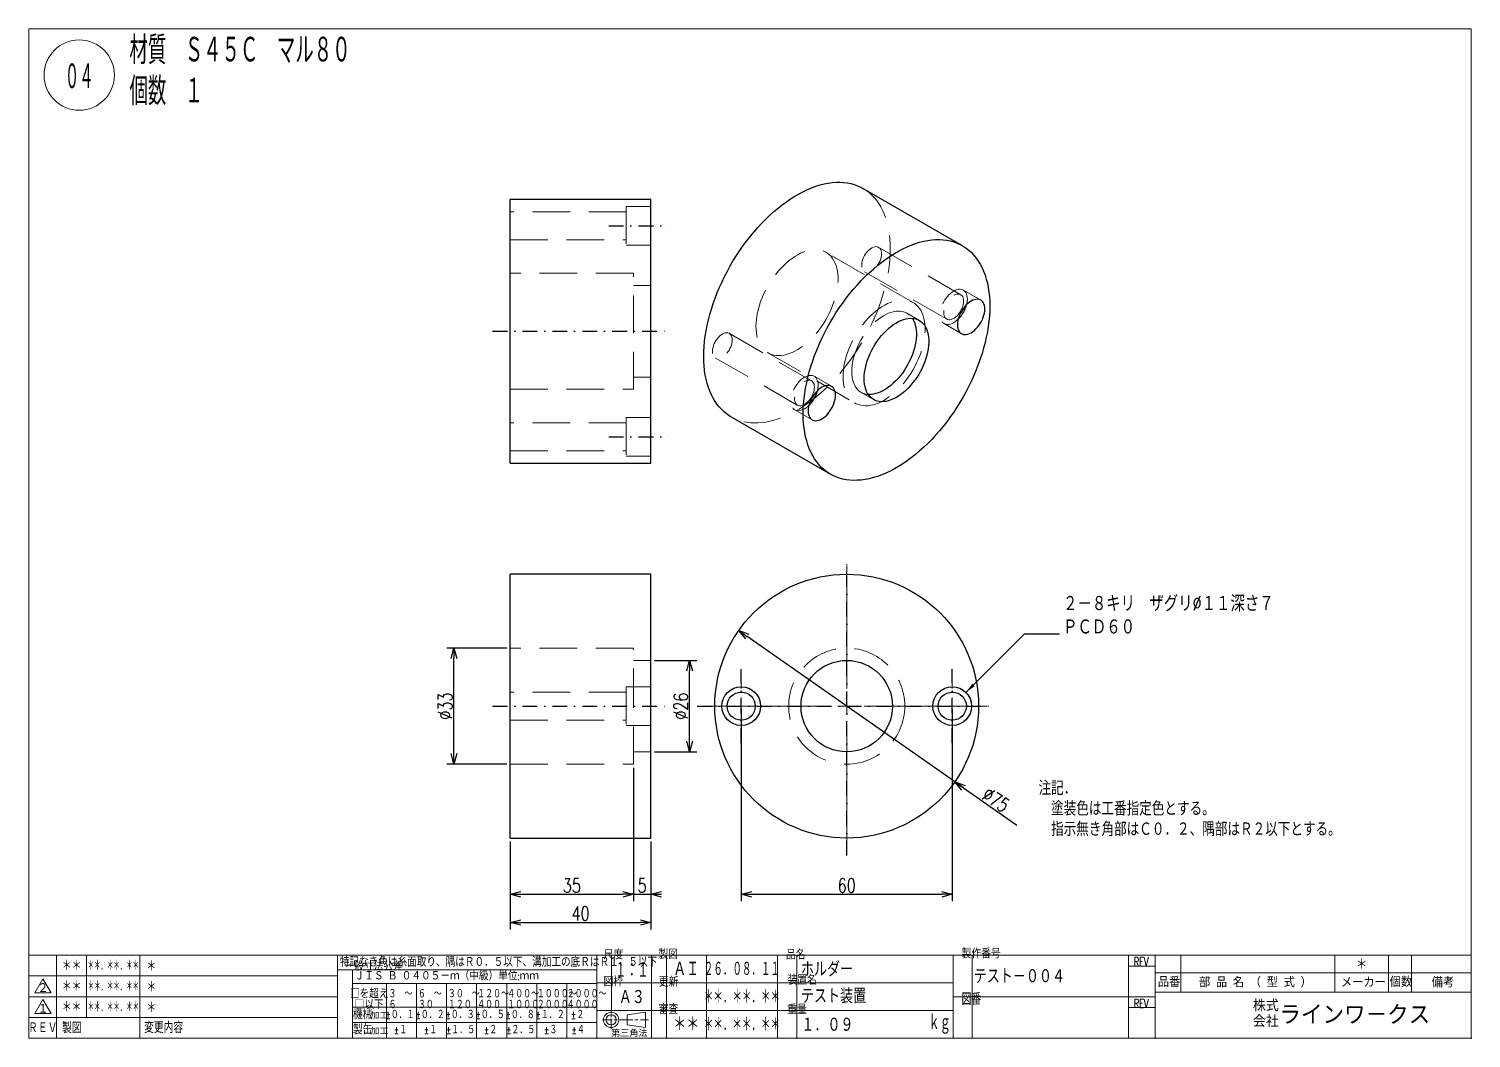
# Model space of a CAD drawing. Header units: millimetres. Extents: x 5 to 415, y 5 to 292.
import ezdxf

# ---------------------------------------------------------------- set-up
doc = ezdxf.new("R2010")
doc.units = ezdxf.units.MM
doc.header["$LTSCALE"] = 8.4
doc.linetypes.add('DASHDOT', pattern=[1, 0.5, -0.25, 0, -0.25])
doc.linetypes.add('HIDDEN', pattern=[1.905, 1.27, -0.635])
for name, color, linetype in [('1', 7, 'CONTINUOUS'), ('2', 7, 'CONTINUOUS'), ('254', 7, 'CONTINUOUS')]:
    doc.layers.add(name, color=color, linetype=linetype)
doc.styles.add('GMM001', font='txt.shx', dxfattribs={"bigfont": 'bigfont.shx'})
doc.styles.add('GMM003', font='txt.shx', dxfattribs={"width": 0.91125, "bigfont": 'bigfont.shx'})
doc.styles.add('GMM004', font='txt.shx', dxfattribs={"width": 0.666667, "bigfont": 'bigfont.shx'})
doc.styles.add('GMM007', font='txt.shx', dxfattribs={"width": 0.625, "bigfont": 'bigfont.shx'})
doc.styles.add('GMM008', font='txt.shx', dxfattribs={"width": 0.8, "bigfont": 'bigfont.shx'})
doc.styles.add('GMM009', font='txt.shx', dxfattribs={"width": 0.493827, "bigfont": 'bigfont.shx'})
doc.styles.add('GMM010', font='txt.shx', dxfattribs={"width": 0.7, "bigfont": 'bigfont.shx'})
doc.styles.add('GMM011', font='txt.shx', dxfattribs={"width": 0.95, "bigfont": 'bigfont.shx'})
doc.styles.add('GMM012', font='txt.shx', dxfattribs={"width": 1.066667, "bigfont": 'bigfont.shx'})
doc.styles.add('GMM014', font='txt.shx', dxfattribs={"width": 0.827273, "bigfont": 'bigfont.shx'})
doc.styles.add('GMM015', font='txt.shx', dxfattribs={"width": 0.411523, "bigfont": 'bigfont.shx'})
doc.styles.add('STANDARD1', font='TXT', dxfattribs={"bigfont": 'BIGFONT'})
doc.styles.add('VF001', font='txt.shx', dxfattribs={"width": 0.548697})
doc.styles.add('VF002', font='txt.shx', dxfattribs={"width": 0.428571})
doc.styles.add('VF003', font='txt.shx', dxfattribs={"width": 0.75})
doc.dimstyles.new('GEN001', dxfattribs={"dimtxt": 4, "dimasz": 3, "dimexe": 2, "dimexo": 1, "dimgap": 0.5, "dimtad": 3, "dimdsep": 46, "dimtxsty": 'VF003', "dimblk1": 'OPEN30', "dimblk2": 'OPEN30', "dimsah": 1, "dimcen": 1, "dimclrd": 3, "dimclre": 3, "dimclrt": 7, "dimazin": 3, "dimtfac": 1, "dimtmove": 0, "dimatfit": 3})
doc.dimstyles.new('GEN002', dxfattribs={"dimtxt": 4, "dimasz": 3, "dimexe": 2, "dimexo": 1, "dimgap": 0.5, "dimtad": 3, "dimdsep": 46, "dimtxsty": 'VF003', "dimblk1": 'OPEN30', "dimblk2": 'OPEN30', "dimsah": 1, "dimcen": 1, "dimclrd": 3, "dimclre": 3, "dimclrt": 7, "dimazin": 3, "dimtfac": 1, "dimtmove": 0, "dimatfit": 3})
doc.dimstyles.new('GEN003', dxfattribs={"dimtxt": 4, "dimasz": 3, "dimexe": 2, "dimexo": 1, "dimgap": 0.5, "dimtad": 3, "dimdsep": 46, "dimtxsty": 'VF003', "dimblk1": 'OPEN30', "dimblk2": 'OPEN30', "dimsah": 1, "dimcen": 1, "dimclrd": 3, "dimclre": 3, "dimclrt": 7, "dimazin": 3, "dimtfac": 1, "dimtmove": 0, "dimatfit": 3})
doc.dimstyles.new('GEN004', dxfattribs={"dimtxt": 4, "dimasz": 3, "dimexe": 2, "dimexo": 1, "dimgap": 0.5, "dimtad": 3, "dimdsep": 46, "dimtxsty": 'VF003', "dimblk1": 'OPEN30', "dimblk2": 'OPEN30', "dimsah": 1, "dimcen": 1, "dimclrd": 3, "dimclre": 3, "dimclrt": 7, "dimazin": 3, "dimtfac": 1, "dimtmove": 0, "dimatfit": 3})
doc.dimstyles.new('GEN005', dxfattribs={"dimtxt": 4, "dimasz": 3, "dimexe": 2, "dimexo": 1, "dimgap": 0.5, "dimtad": 3, "dimdsep": 46, "dimtxsty": 'VF003', "dimblk1": 'OPEN30', "dimblk2": 'OPEN30', "dimsah": 1, "dimcen": 1, "dimclrd": 3, "dimclre": 3, "dimclrt": 7, "dimazin": 3, "dimtfac": 1, "dimtmove": 0, "dimatfit": 3})
doc.dimstyles.new('GEN006', dxfattribs={"dimtxt": 4, "dimasz": 3, "dimexe": 2, "dimexo": 1, "dimgap": 0.5, "dimtad": 3, "dimdsep": 46, "dimtxsty": 'VF003', "dimblk1": 'OPEN30', "dimblk2": 'OPEN30', "dimsah": 1, "dimcen": 1, "dimclrd": 3, "dimclre": 3, "dimclrt": 7, "dimazin": 3, "dimtfac": 1, "dimtmove": 0, "dimatfit": 3})
doc.dimstyles.new('GEN007', dxfattribs={"dimtxt": 4, "dimasz": 3, "dimexe": 2, "dimexo": 1, "dimgap": 0.5, "dimtad": 3, "dimdsep": 46, "dimtxsty": 'VF003', "dimblk1": 'OPEN30', "dimblk2": 'OPEN30', "dimsah": 1, "dimcen": 1, "dimclrd": 3, "dimclre": 3, "dimclrt": 7, "dimazin": 3, "dimtfac": 1, "dimtmove": 0, "dimatfit": 3})
doc.dimstyles.new('GENLDR', dxfattribs={"dimtxt": 4, "dimasz": 3, "dimexe": 2, "dimexo": 1, "dimgap": 0.5, "dimtad": 3, "dimdsep": 46, "dimtxsty": 'VF003', "dimblk1": 'OPEN30', "dimblk2": 'OPEN30', "dimsah": 1, "dimcen": 1, "dimclrd": 3, "dimclre": 3, "dimclrt": 7, "dimazin": 3, "dimtfac": 1, "dimtmove": 0, "dimatfit": 3})

# ---------------------------------------------------------------- blocks, each defined once
blk = doc.blocks.new('BLOCK004')
at = {"layer": '2', "color": 7, "linetype": 'CONTINUOUS', "lineweight": 20}
for p, q in [((170.52, 12.75), (170.52, 12.12)), ((168.04, 10.2), (170.8, 10.2)), ((170.52, 11.88), (170.52, 10.97)), ((170.52, 10.45), (170.52, 7.67)), ((171.25, 10.2), (172.2, 10.2)), ((172.99, 10.2), (176.68, 10.2)), ((177.3, 10.2), (178.25, 10.2)), ((178.92, 10.2), (181.17, 10.2))]:
    blk.add_line(p, q, dxfattribs=at)
blk.add_lwpolyline([(175.06, 11.63), (180.26, 12.38), (180.26, 8.02), (175.06, 8.76)], close=True, dxfattribs=at)
for radius in [2.18, 1.44]:
    blk.add_circle((170.52, 10.2), radius, dxfattribs=at)
blk = doc.blocks.new('BLOCK005')
at = {"layer": '2', "color": 3, "linetype": 'CONTINUOUS', "lineweight": 9}
for p, q in [((92.76, 24.47), (166.44, 24.47)), ((96.97, 20.55), (166.44, 20.55)), ((106.7, 20.55), (106.7, 5)), ((115.24, 20.55), (115.24, 5)), ((123.77, 20.55), (123.77, 5)), ((132.3, 20.55), (132.3, 5)), ((140.84, 20.55), (140.84, 5)), ((149.37, 20.55), (149.37, 5)), ((157.9, 20.55), (157.9, 5)), ((96.97, 13.85), (106.7, 13.85)), ((106.7, 13.85), (115.24, 13.85)), ((115.24, 13.85), (123.77, 13.85)), ((123.77, 13.85), (132.3, 13.85)), ((132.3, 13.85), (140.84, 13.85)), ((140.84, 13.85), (149.37, 13.85)), ((149.37, 13.85), (157.9, 13.85)), ((157.9, 13.85), (166.44, 13.85)), ((96.97, 9.42), (106.7, 9.42)), ((106.7, 9.42), (115.24, 9.42)), ((115.24, 9.42), (123.77, 9.42)), ((123.77, 9.42), (132.3, 9.42)), ((132.3, 9.42), (140.84, 9.42)), ((140.84, 9.42), (149.37, 9.42)), ((149.37, 9.42), (157.9, 9.42)), ((157.9, 9.42), (166.44, 9.42))]:
    blk.add_line(p, q, dxfattribs=at)
at = {"layer": '2', "color": 1, "linetype": 'CONTINUOUS', "lineweight": 15}
blk.add_lwpolyline([(92.76, 5), (166.44, 5), (166.44, 28.59), (92.76, 28.59)], close=True, dxfattribs=at)
at = {"layer": '254', "color": 3, "linetype": 'CONTINUOUS', "lineweight": 9}
blk.add_line((96.97, 5), (96.97, 24.47), dxfattribs=at)
at = {"layer": '254', "color": 3, "lineweight": 9, "style": 'STANDARD1', "width": 1.0935}
blk.add_text('一般寸法公差', height=2.311, dxfattribs=at).set_placement((94.7, 24.26))
at = {"layer": '254', "color": 3, "lineweight": 9, "insert": (93.39, 26.56), "char_height": 2.5425, "attachment_point": 4, "line_spacing_factor": 0.8, "style": 'GMM014'}
blk.add_mtext('\\T1.000000;特記なき角は糸面取り、隅はＲ０．５以下、溝加工の底ＲはＲ１．５以下', dxfattribs=at)
at = {"layer": '254', "color": 7, "lineweight": 20, "line_spacing_factor": 0.8}
for s, insert, char_height, attachment_point, style in [('\\W0.950000;\\T1.000000;ＪＩＳ\\W0.475000;\\T1.000000; \\W0.950000;\\T1.000000;Ｂ\\W0.475000;\\T1.000000; \\W0.950000;\\T1.000000;０４０５－ｍ（中級）単位\\W0.475000;\\T1.000000;:\\W0.950000;\\T1.000000;ｍｍ', (97.62, 22.59), 2.31134, 4, 'GMM011'), ('{\\T1.000000;□を超え}\\P{\\T1.000000;□以下}', (101.75, 18.7), 2.3113, 2, 'GMM011'), ('{\\T1.000000;３\u3000～}\\P{\\T1.000000;６}', (107.24, 18.7), 2.3113, 1, 'GMM010'), ('{\\T1.000000;６\u3000～}\\P{\\T1.000000;３０}', (115.59, 18.7), 2.3113, 1, 'GMM010'), ('{\\T1.000000;３０\u3000～}\\P{\\T1.000000;１２０}', (124.12, 18.7), 2.3113, 1, 'GMM010'), ('{\\T1.000000;１２０～}\\P{\\T1.000000;４００}', (132.43, 18.7), 2.3113, 1, 'GMM010'), ('{\\T1.000000;４００～}\\P{\\T1.000000;１０００}', (140.98, 18.7), 2.3113, 1, 'GMM010'), ('{\\T1.000000;１０００～}\\P{\\T1.000000;２０００}', (149.4, 18.7), 2.3113, 1, 'GMM010'), ('{\\T1.000000;２０００～}\\P{\\T1.000000;４０００}', (157.88, 18.7), 2.3113, 1, 'GMM010'), ('\\T1.000000;機械', (99.9, 11.63), 2.5425, 5, 'GMM001'), ('\\T1.000000;加工', (104.68, 11.34), 1.7335, 5, 'GMM012'), ('%%p\\T1.000000;０．１', (110.51, 11.63), 2.3113, 5, 'GMM010'), ('%%p\\T1.000000;０．２', (119.05, 11.63), 2.3113, 5, 'GMM010'), ('%%p\\T1.000000;０．３', (127.58, 11.63), 2.3113, 5, 'GMM010'), ('%%p\\T1.000000;０．５', (136.11, 11.63), 2.3113, 5, 'GMM010'), ('%%p\\T1.000000;０．８', (144.65, 11.63), 2.3113, 5, 'GMM010'), ('%%p\\T1.000000;１．２', (153.18, 11.63), 2.3113, 5, 'GMM010'), ('%%p\\T1.000000;２', (160.98, 11.63), 2.3113, 5, 'GMM010'), ('\\T1.000000;製缶', (99.9, 7.34), 2.5425, 5, 'GMM001'), ('%%p\\T1.000000;１', (110.66, 7.34), 2.3113, 5, 'GMM010'), ('%%p\\T1.000000;１', (119.2, 7.34), 2.3113, 5, 'GMM010'), ('%%p\\T1.000000;１．５', (127.73, 7.34), 2.3113, 5, 'GMM010'), ('%%p\\T1.000000;２', (136.26, 7.34), 2.3113, 5, 'GMM010'), ('%%p\\T1.000000;２．５', (144.8, 7.34), 2.3113, 5, 'GMM010'), ('%%p\\T1.000000;３', (153.33, 7.34), 2.3113, 5, 'GMM010'), ('%%p\\T1.000000;４', (161.13, 7.34), 2.3113, 5, 'GMM010'), ('\\T1.000000;加工', (104.68, 6.91), 1.7335, 5, 'GMM012')]:
    blk.add_mtext(s, dxfattribs=dict(at, insert=insert, char_height=char_height, attachment_point=attachment_point, style=style))
blk = doc.blocks.new('BLOCK006')
at = {"layer": '254', "color": 1, "linetype": 'CONTINUOUS', "lineweight": 15}
for p, q in [((9.02, 15.97), (6.7, 12.03)), ((9.02, 15.97), (11.33, 12.03)), ((11.33, 12.03), (6.7, 12.03))]:
    blk.add_line(p, q, dxfattribs=at)
at = {"layer": '254', "color": 7, "lineweight": 20, "insert": (9.02, 13.39), "char_height": 2.8434, "attachment_point": 5, "line_spacing_factor": 0.8, "style": 'GMM001'}
blk.add_mtext('\\T1.000000;１', dxfattribs=at)
blk = doc.blocks.new('BLOCK007')
at = {"layer": '254', "color": 1, "linetype": 'CONTINUOUS', "lineweight": 15}
for p, q in [((9.02, 21.86), (6.7, 17.93)), ((9.02, 21.86), (11.33, 17.93)), ((11.33, 17.93), (6.7, 17.93))]:
    blk.add_line(p, q, dxfattribs=at)
at = {"layer": '254', "color": 7, "lineweight": 20, "insert": (9.02, 19.29), "char_height": 2.8434, "attachment_point": 5, "line_spacing_factor": 0.8, "style": 'GMM001'}
blk.add_mtext('\\T1.000000;２', dxfattribs=at)
blk = doc.blocks.new('SW_CENTERMARKSYMBOL_0')
at = {"color": 0, "linetype": 'Continuous', "lineweight": 18}
for p, q in [((0, 5), (0, 6.5)), ((-5, 0), (-6.5, 0)), ((0, 0), (-2.5, 0)), ((0, 0), (0, 2.5)), ((0, 0), (0, -2.5)), ((0, 0), (2.5, 0)), ((5, 0), (6.5, 0)), ((0, -5), (0, -6.5))]:
    blk.add_line(p, q, dxfattribs=at)
blk = doc.blocks.new('SW_CENTERMARKSYMBOL_1')
at = {"color": 0, "linetype": 'Continuous', "lineweight": 18}
for p, q in [((0, 5), (0, 6.5)), ((-5, 0), (-6.5, 0)), ((0, 0), (-2.5, 0)), ((0, 0), (0, 2.5)), ((0, 0), (0, -2.5)), ((0, 0), (2.5, 0)), ((5, 0), (6.5, 0)), ((0, -5), (0, -6.5))]:
    blk.add_line(p, q, dxfattribs=at)
blk = doc.blocks.new('SW_CENTERMARKSYMBOL_2')
at = {"color": 0, "linetype": 'Continuous', "lineweight": 18}
for p, q in [((0, 5), (0, 40)), ((-5, 0), (-40, 0)), ((0, 0), (-2.5, 0)), ((0, 0), (0, 2.5)), ((0, 0), (0, -2.5)), ((0, 0), (2.5, 0)), ((5, 0), (40, 0)), ((0, -5), (0, -40))]:
    blk.add_line(p, q, dxfattribs=at)
blk = doc.blocks.new('_OPEN30')
at = {"color": 0, "linetype": 'BYBLOCK'}
blk.add_line((0, 0), (-1, 0), dxfattribs=at)
blk.add_lwpolyline([(-1, 0.26), (0, 0), (-1, -0.26)], dxfattribs=at)
blk = doc.blocks.new('*D1')
at = {"color": 3}
for p, q in [((141.84, 60.91), (141.84, 35.91)), ((181.84, 60.91), (181.84, 35.91)), ((144.84, 37.91), (178.84, 37.91))]:
    blk.add_line(p, q, dxfattribs=at)
at = {"layer": 'Defpoints'}
for p in [(141.84, 61.91), (181.84, 61.91), (141.84, 37.91)]:
    blk.add_point(p, dxfattribs=at)
at = {"layer": '1', "color": 3, "xscale": 3, "yscale": 3, "rotation": 180}
blk.add_blockref('_OPEN30', (141.84, 37.91), dxfattribs=at)
at = {"layer": '1', "color": 3, "xscale": 3, "yscale": 3}
blk.add_blockref('_OPEN30', (181.84, 37.91), dxfattribs=at)
at = {"layer": '1', "color": 7, "insert": (161.84, 40.41), "char_height": 4, "attachment_point": 5, "style": 'VF003'}
blk.add_mtext('40', dxfattribs=at)
blk = doc.blocks.new('*D2')
at = {"color": 3}
for p, q in [((176.84, 81.91), (176.84, 43.91)), ((141.84, 60.91), (141.84, 43.91)), ((144.84, 45.91), (173.84, 45.91))]:
    blk.add_line(p, q, dxfattribs=at)
at = {"layer": 'Defpoints'}
for p in [(176.84, 82.91), (141.84, 61.91), (141.84, 45.91)]:
    blk.add_point(p, dxfattribs=at)
at = {"layer": '1', "color": 3, "xscale": 3, "yscale": 3, "rotation": 180}
blk.add_blockref('_OPEN30', (141.84, 45.91), dxfattribs=at)
at = {"layer": '1', "color": 3, "xscale": 3, "yscale": 3}
blk.add_blockref('_OPEN30', (176.84, 45.91), dxfattribs=at)
at = {"layer": '1', "color": 7, "insert": (159.34, 48.41), "char_height": 4, "attachment_point": 5, "style": 'VF003'}
blk.add_mtext('35', dxfattribs=at)
blk = doc.blocks.new('*D3')
at = {"color": 3}
for p, q in [((176.84, 81.91), (176.84, 43.91)), ((181.84, 60.91), (181.84, 43.91)), ((176.84, 45.91), (181.84, 45.91))]:
    blk.add_line(p, q, dxfattribs=at)
at = {"layer": 'Defpoints'}
for p in [(176.84, 82.91), (181.84, 61.91), (176.84, 45.91)]:
    blk.add_point(p, dxfattribs=at)
at = {"layer": '1', "color": 3, "xscale": 3, "yscale": 3}
blk.add_blockref('_OPEN30', (176.84, 45.91), dxfattribs=at)
at = {"layer": '1', "color": 3, "xscale": 3, "yscale": 3, "rotation": 180}
blk.add_blockref('_OPEN30', (181.84, 45.91), dxfattribs=at)
at = {"layer": '1', "color": 7, "insert": (179.34, 48.41), "char_height": 4, "attachment_point": 5, "style": 'VF003'}
blk.add_mtext('5', dxfattribs=at)
blk = doc.blocks.new('*D4')
at = {"color": 3}
for p, q in [((140.84, 115.91), (123.84, 115.91)), ((125.84, 85.91), (125.84, 112.91)), ((140.84, 82.91), (123.84, 82.91))]:
    blk.add_line(p, q, dxfattribs=at)
at = {"layer": 'Defpoints'}
for p in [(141.84, 115.91), (125.84, 82.91), (141.84, 82.91)]:
    blk.add_point(p, dxfattribs=at)
at = {"layer": '1', "color": 3, "xscale": 3, "yscale": 3}
for p, rotation in [((125.84, 115.91), 90), ((125.84, 82.91), 270)]:
    blk.add_blockref('_OPEN30', p, dxfattribs=dict(at, rotation=rotation))
at = {"layer": '1', "color": 7, "insert": (123.34, 99.41), "char_height": 4, "attachment_point": 5, "rotation": 90, "style": 'VF003'}
blk.add_mtext('%%c33', dxfattribs=at)
blk = doc.blocks.new('*D5')
at = {"color": 3}
for p, q in [((182.84, 112.41), (194.84, 112.41)), ((192.84, 89.41), (192.84, 109.41)), ((182.84, 86.41), (194.84, 86.41))]:
    blk.add_line(p, q, dxfattribs=at)
at = {"layer": 'Defpoints'}
for p in [(181.84, 112.41), (181.84, 86.41), (192.84, 86.41)]:
    blk.add_point(p, dxfattribs=at)
at = {"layer": '1', "color": 3, "xscale": 3, "yscale": 3}
for p, rotation in [((192.84, 112.41), 90), ((192.84, 86.41), 270)]:
    blk.add_blockref('_OPEN30', p, dxfattribs=dict(at, rotation=rotation))
at = {"layer": '1', "color": 7, "insert": (190.34, 99.41), "char_height": 4, "attachment_point": 5, "rotation": 90, "style": 'VF003'}
blk.add_mtext('%%c26', dxfattribs=at)
blk = doc.blocks.new('*D6')
at = {"color": 3}
for q in [(209.24, 119.2), (285.83, 65.57)]:
    blk.add_line((270.68, 76.18), q, dxfattribs=at)
at = {"layer": 'Defpoints'}
for p in [(237.5, 99.41), (268.22, 77.9)]:
    blk.add_point(p, dxfattribs=at)
at = {"layer": '1', "color": 3, "xscale": 3, "yscale": 3, "rotation": 145.00000000000003}
for p in [(206.78, 120.92), (268.22, 77.9)]:
    blk.add_blockref('_OPEN30', p, dxfattribs=at)
at = {"layer": '1', "color": 7, "insert": (279.89, 72.78), "char_height": 4, "attachment_point": 5, "rotation": 325, "style": 'VF003'}
blk.add_mtext('%%c75', dxfattribs=at)
blk = doc.blocks.new('*D7')
at = {"color": 3}
for p, q in [((207.5, 98.41), (207.5, 43.91)), ((267.5, 98.41), (267.5, 43.91)), ((210.5, 45.91), (264.5, 45.91))]:
    blk.add_line(p, q, dxfattribs=at)
at = {"layer": 'Defpoints'}
for p in [(207.5, 99.41), (267.5, 99.41), (207.5, 45.91)]:
    blk.add_point(p, dxfattribs=at)
at = {"layer": '1', "color": 3, "xscale": 3, "yscale": 3, "rotation": 180}
blk.add_blockref('_OPEN30', (207.5, 45.91), dxfattribs=at)
at = {"layer": '1', "color": 3, "xscale": 3, "yscale": 3}
blk.add_blockref('_OPEN30', (267.5, 45.91), dxfattribs=at)
at = {"layer": '1', "color": 7, "insert": (237.5, 48.41), "char_height": 4, "attachment_point": 5, "style": 'VF003'}
blk.add_mtext('60', dxfattribs=at)

msp = doc.modelspace()

# ---------------------------------------------------------------- linework, layer by layer
at = {"color": 7, "linetype": 'Continuous', "lineweight": 25}
for p, q in [((270.391, 230.313), (242.106, 246.641)), ((181.841, 243.5), (141.841, 243.5)), ((141.841, 168.5), (141.841, 243.5)), ((181.841, 168.5), (181.841, 243.5)), ((204.609, 181.687), (232.894, 165.359)), ((141.841, 168.5), (181.841, 168.5)), ((181.841, 136.908), (141.841, 136.908)), ((141.841, 99.408), (141.841, 136.908)), ((181.841, 99.408), (181.841, 136.908)), ((141.841, 61.908), (141.841, 99.408)), ((181.841, 61.908), (181.841, 99.408)), ((141.841, 61.908), (181.841, 61.908))]:
    msp.add_line(p, q, dxfattribs=at)
at = {"color": 7, "linetype": 'HIDDEN', "lineweight": 18}
for p, q in [((174.841, 240), (141.841, 240)), ((174.841, 241.5), (174.841, 230.5)), ((181.841, 241.5), (174.841, 241.5)), ((141.841, 232), (174.841, 232)), ((174.841, 230.5), (181.841, 230.5)), ((269.905, 216.404), (246.571, 229.874)), ((256.356, 214.167), (231.607, 228.454)), ((176.841, 222.5), (141.841, 222.5)), ((176.841, 189.5), (176.841, 222.5)), ((242.571, 222.946), (265.906, 209.475)), ((181.841, 219), (176.841, 219)), ((275.605, 214.845), (270.655, 217.703)), ((258.142, 209.095), (254.606, 211.136)), ((227.479, 191.911), (204.144, 205.382)), ((265.156, 208.176), (270.106, 205.319)), ((200.145, 198.454), (223.479, 184.983)), ((215.109, 199.874), (239.857, 185.587)), ((176.841, 193), (181.841, 193)), ((233.179, 190.353), (228.229, 193.21)), ((141.841, 189.5), (176.841, 189.5)), ((241.607, 188.618), (245.143, 186.577)), ((174.841, 181.5), (174.841, 170.5)), ((181.841, 181.5), (174.841, 181.5)), ((222.729, 183.684), (227.679, 180.827)), ((174.841, 180), (141.841, 180)), ((141.841, 172), (174.841, 172)), ((174.841, 170.5), (181.841, 170.5)), ((176.841, 115.908), (141.841, 115.908)), ((176.841, 99.408), (176.841, 115.908)), ((181.841, 112.408), (176.841, 112.408)), ((174.841, 103.408), (141.841, 103.408)), ((174.841, 104.908), (174.841, 93.908)), ((181.841, 104.908), (174.841, 104.908)), ((176.841, 82.908), (176.841, 99.408)), ((141.841, 95.408), (174.841, 95.408)), ((174.841, 93.908), (181.841, 93.908)), ((176.841, 86.408), (181.841, 86.408)), ((141.841, 82.908), (176.841, 82.908))]:
    msp.add_line(p, q, dxfattribs=at)
at = {"color": 3, "linetype": 'DASHDOT'}
for p, q in [((169.841, 236), (186.841, 236)), ((136.841, 206), (186.841, 206)), ((169.841, 176), (186.841, 176)), ((237.5, 56.908), (237.5, 141.908)), ((207.5, 88.908), (207.5, 109.908)), ((267.5, 88.908), (267.5, 109.908)), ((136.841, 99.408), (186.841, 99.408)), ((195, 99.408), (280, 99.408))]:
    msp.add_line(p, q, dxfattribs=at)
at = {"color": 7, "linetype": 'Continuous', "lineweight": 25, "flags": 128}
for points in [[(196.841, 198.856), (196.869, 200.266), (196.951, 201.704), (197.088, 203.168), (197.28, 204.655), (197.526, 206.162), (197.825, 207.685), (198.177, 209.222), (198.581, 210.769), (199.037, 212.323), (199.543, 213.881), (200.098, 215.439), (200.702, 216.995), (201.352, 218.545), (202.048, 220.085), (202.789, 221.614), (203.572, 223.127), (204.396, 224.621), (205.259, 226.094), (206.16, 227.542), (207.096, 228.963), (208.066, 230.352), (209.068, 231.708), (210.1, 233.028), (211.159, 234.309), (212.243, 235.548), (213.35, 236.742), (214.478, 237.89), (215.624, 238.989), (216.787, 240.036), (217.963, 241.029), (219.15, 241.967), (220.346, 242.848), (221.548, 243.668), (222.754, 244.428), (223.961, 245.125), (225.167, 245.758), (226.37, 246.325), (227.566, 246.825), (228.753, 247.258), (229.929, 247.623), (231.091, 247.918), (232.238, 248.143), (233.366, 248.297), (234.473, 248.381), (235.557, 248.394), (236.616, 248.336), (237.648, 248.207), (238.649, 248.008), (239.62, 247.738), (240.556, 247.399), (241.457, 246.991), (242.106, 246.641)], [(225.126, 182.528), (225.153, 183.938), (225.235, 185.376), (225.373, 186.84), (225.564, 188.327), (225.81, 189.834), (226.109, 191.357), (226.461, 192.894), (226.865, 194.441), (227.321, 195.995), (227.827, 197.552), (228.382, 199.111), (228.986, 200.667), (229.636, 202.216), (230.333, 203.757), (231.073, 205.286), (231.856, 206.799), (232.68, 208.293), (233.543, 209.766), (234.444, 211.214), (235.38, 212.634), (236.351, 214.024), (237.352, 215.38), (238.384, 216.7), (239.443, 217.981), (240.527, 219.22), (241.634, 220.414), (242.762, 221.562), (243.909, 222.661), (245.071, 223.708), (246.247, 224.701), (247.434, 225.639), (248.63, 226.519), (249.833, 227.34), (251.039, 228.1), (252.246, 228.797), (253.452, 229.429), (254.654, 229.997), (255.85, 230.497), (257.037, 230.93), (258.213, 231.294), (259.376, 231.589), (260.522, 231.814), (261.65, 231.969), (262.757, 232.053), (263.841, 232.066), (264.9, 232.008), (265.932, 231.879), (266.934, 231.679), (267.904, 231.41), (268.84, 231.071), (269.741, 230.663), (270.604, 230.187), (271.428, 229.643), (272.211, 229.034), (272.952, 228.361), (273.648, 227.624), (274.298, 226.825), (274.902, 225.966), (275.457, 225.049), (275.963, 224.075), (276.419, 223.048), (276.823, 221.967), (277.175, 220.837), (277.474, 219.659), (277.72, 218.436), (277.912, 217.17), (278.049, 215.865), (278.131, 214.521), (278.159, 213.144), (278.131, 211.734), (278.049, 210.296), (277.912, 208.832), (277.72, 207.345), (277.474, 205.838), (277.175, 204.315), (276.823, 202.778), (276.419, 201.231), (275.963, 199.677), (275.457, 198.119), (274.902, 196.561), (274.298, 195.005), (273.648, 193.455), (272.952, 191.915), (272.211, 190.386), (271.428, 188.873), (270.604, 187.379), (269.741, 185.906), (268.84, 184.458), (267.904, 183.037), (266.934, 181.648), (265.932, 180.292), (264.9, 178.972), (263.841, 177.691), (262.757, 176.452), (261.65, 175.258), (260.522, 174.11), (259.376, 173.011), (258.213, 171.964), (257.037, 170.971), (255.85, 170.033), (254.654, 169.152), (253.452, 168.332), (252.246, 167.572), (251.039, 166.875), (249.833, 166.242), (248.63, 165.675), (247.434, 165.175), (246.247, 164.742), (245.071, 164.377), (243.909, 164.082), (242.762, 163.857), (241.634, 163.703), (240.527, 163.619), (239.443, 163.606), (238.384, 163.664), (237.352, 163.793), (236.351, 163.992), (235.38, 164.262), (234.444, 164.601), (233.543, 165.009), (232.68, 165.485), (231.856, 166.028), (231.073, 166.638), (230.333, 167.311), (229.636, 168.048), (228.986, 168.847), (228.382, 169.706), (227.827, 170.623), (227.321, 171.596), (226.865, 172.624), (226.461, 173.704), (226.109, 174.835), (225.81, 176.013), (225.564, 177.236), (225.373, 178.501), (225.235, 179.807), (225.153, 181.15), (225.126, 182.528)], [(276.744, 212.327), (276.716, 212.852), (276.631, 213.337), (276.492, 213.774), (276.299, 214.157), (276.056, 214.481), (275.766, 214.741), (275.434, 214.932), (275.065, 215.053), (274.663, 215.102), (274.234, 215.077), (273.786, 214.98), (273.324, 214.811), (272.855, 214.573), (272.387, 214.27), (271.925, 213.905), (271.476, 213.485), (271.048, 213.015), (270.646, 212.503), (270.276, 211.955), (269.944, 211.38), (269.655, 210.786), (269.412, 210.181), (269.219, 209.575), (269.079, 208.977), (268.995, 208.395), (268.966, 207.837), (268.995, 207.312), (269.079, 206.827), (269.219, 206.39), (269.412, 206.007), (269.655, 205.683), (269.944, 205.423), (270.276, 205.232), (270.646, 205.111), (271.048, 205.062), (271.476, 205.087), (271.925, 205.184), (272.387, 205.353), (272.855, 205.591), (273.324, 205.894), (273.786, 206.259), (274.234, 206.679), (274.663, 207.149), (275.065, 207.661), (275.434, 208.209), (275.766, 208.784), (276.056, 209.379), (276.299, 209.983), (276.492, 210.589), (276.631, 211.187), (276.716, 211.769), (276.744, 212.327)], [(242.45, 192.529), (242.477, 193.368), (242.56, 194.233), (242.698, 195.12), (242.889, 196.024), (243.133, 196.938), (243.428, 197.858), (243.772, 198.777), (244.164, 199.691), (244.6, 200.594), (245.079, 201.48), (245.598, 202.344), (246.153, 203.182), (246.741, 203.987), (247.358, 204.755), (248.001, 205.481), (248.666, 206.161), (249.349, 206.792), (250.046, 207.368), (250.752, 207.887), (251.464, 208.346), (252.177, 208.742), (252.886, 209.071), (253.588, 209.334), (254.279, 209.527), (254.953, 209.65), (255.608, 209.702), (256.238, 209.682), (256.841, 209.591), (257.413, 209.43), (257.95, 209.199), (258.45, 208.899), (258.908, 208.533), (259.322, 208.103), (259.691, 207.61), (260.011, 207.06), (260.28, 206.453), (260.498, 205.795), (260.662, 205.089), (260.772, 204.339), (260.828, 203.55), (260.828, 202.727), (260.772, 201.874), (260.662, 200.997), (260.498, 200.102), (260.28, 199.192), (260.011, 198.274), (259.691, 197.354), (259.322, 196.437), (258.908, 195.527), (258.45, 194.632), (257.95, 193.756), (257.413, 192.905), (256.841, 192.083), (256.238, 191.296), (255.608, 190.549), (254.953, 189.845), (254.279, 189.189), (253.588, 188.585), (252.886, 188.037), (252.177, 187.547), (251.464, 187.12), (250.752, 186.757), (250.046, 186.461), (249.349, 186.233), (248.666, 186.075), (248.001, 185.987), (247.358, 185.971), (246.741, 186.026), (246.153, 186.152), (245.598, 186.349), (245.079, 186.615), (244.6, 186.948), (244.164, 187.346), (243.772, 187.808), (243.428, 188.33), (243.133, 188.909), (242.889, 189.542), (242.698, 190.224), (242.56, 190.953), (242.477, 191.723), (242.45, 192.529)], [(256.129, 209.691), (256.155, 209.651), (256.475, 209.101), (256.745, 208.494), (256.962, 207.836), (257.127, 207.13), (257.237, 206.38), (257.292, 205.591), (257.292, 204.768), (257.237, 203.915), (257.127, 203.038), (256.962, 202.143), (256.745, 201.233), (256.475, 200.315), (256.155, 199.395), (255.787, 198.478), (255.372, 197.569), (254.914, 196.673), (254.415, 195.797), (253.878, 194.946), (253.306, 194.124), (252.703, 193.337), (252.072, 192.59), (251.417, 191.886), (250.743, 191.23), (250.053, 190.626), (249.351, 190.078), (248.641, 189.588), (247.928, 189.161), (247.217, 188.798), (246.51, 188.502), (245.814, 188.274), (245.131, 188.116), (244.466, 188.028), (243.823, 188.012), (243.62, 188.022)], [(204.609, 181.687), (204.396, 181.813), (203.572, 182.357), (202.789, 182.966), (202.048, 183.639), (201.352, 184.376), (200.702, 185.175), (200.098, 186.034), (199.543, 186.951), (199.037, 187.925), (198.581, 188.952), (198.177, 190.033), (197.825, 191.163), (197.526, 192.341), (197.28, 193.564), (197.088, 194.83), (196.951, 196.135), (196.869, 197.479), (196.841, 198.856)], [(234.318, 187.835), (234.29, 188.36), (234.205, 188.844), (234.065, 189.282), (233.873, 189.665), (233.63, 189.989), (233.34, 190.248), (233.008, 190.44), (232.638, 190.561), (232.236, 190.61), (231.808, 190.585), (231.36, 190.488), (230.898, 190.319), (230.429, 190.081), (229.96, 189.777), (229.498, 189.413), (229.05, 188.993), (228.622, 188.523), (228.22, 188.01), (227.85, 187.463), (227.518, 186.887), (227.228, 186.293), (226.985, 185.689), (226.793, 185.083), (226.653, 184.485), (226.568, 183.902), (226.54, 183.345), (226.568, 182.82), (226.653, 182.335), (226.793, 181.898), (226.985, 181.515), (227.228, 181.191), (227.518, 180.931), (227.85, 180.739), (228.22, 180.618), (228.622, 180.57), (229.05, 180.595), (229.498, 180.692), (229.96, 180.861), (230.429, 181.099), (230.898, 181.402), (231.36, 181.767), (231.808, 182.187), (232.236, 182.657), (232.638, 183.169), (233.008, 183.717), (233.34, 184.292), (233.63, 184.886), (233.873, 185.491), (234.065, 186.097), (234.205, 186.695), (234.29, 187.277), (234.318, 187.835)]]:
    msp.add_lwpolyline(points, dxfattribs=at)
at = {"color": 7, "linetype": 'HIDDEN', "lineweight": 18, "flags": 128}
for points in [[(242.106, 246.641), (242.32, 246.515), (243.144, 245.972), (243.927, 245.362), (244.667, 244.689), (245.364, 243.952), (246.014, 243.153), (246.618, 242.294), (247.173, 241.377), (247.679, 240.404), (248.135, 239.376), (248.539, 238.296), (248.891, 237.165), (249.19, 235.987), (249.436, 234.764), (249.627, 233.499), (249.765, 232.193), (249.847, 230.85), (249.874, 229.472), (249.847, 228.062), (249.765, 226.624), (249.627, 225.16), (249.436, 223.673), (249.19, 222.166), (248.891, 220.643), (248.539, 219.106), (248.135, 217.559), (247.679, 216.005), (247.173, 214.448), (246.618, 212.889), (246.014, 211.333), (245.364, 209.784), (244.667, 208.243), (243.927, 206.714), (243.144, 205.201), (242.32, 203.707), (241.457, 202.234), (240.556, 200.786), (239.62, 199.366), (238.649, 197.976), (237.648, 196.62), (236.616, 195.3), (235.557, 194.019), (234.473, 192.78), (233.366, 191.586), (232.238, 190.438), (231.091, 189.339), (229.929, 188.292), (228.753, 187.299), (227.566, 186.361), (226.37, 185.481), (225.167, 184.66), (223.961, 183.9), (222.754, 183.203), (221.548, 182.571), (220.346, 182.003), (219.15, 181.503), (217.963, 181.07), (216.787, 180.706), (215.624, 180.411), (214.478, 180.186), (213.35, 180.031), (212.243, 179.947), (211.159, 179.934), (210.1, 179.992), (209.068, 180.121), (208.066, 180.321), (207.096, 180.59), (206.16, 180.929), (205.259, 181.337), (204.609, 181.687)], [(247.399, 228.043), (247.372, 228.482), (247.29, 228.88), (247.155, 229.23), (246.97, 229.526), (246.738, 229.76), (246.464, 229.93), (246.153, 230.031), (245.811, 230.062), (245.445, 230.021), (245.062, 229.91), (244.67, 229.731), (244.275, 229.488), (243.887, 229.184), (243.512, 228.827), (243.157, 228.422), (242.83, 227.979), (242.536, 227.505), (242.283, 227.009), (242.074, 226.502), (241.913, 225.993), (241.804, 225.492), (241.75, 225.009), (241.75, 224.554), (241.804, 224.134), (241.913, 223.759), (242.074, 223.435), (242.283, 223.169), (242.536, 222.967), (242.83, 222.831), (243.157, 222.765), (243.512, 222.77), (243.887, 222.846), (244.275, 222.991), (244.67, 223.203), (245.062, 223.477), (245.445, 223.808), (245.811, 224.19), (246.153, 224.615), (246.464, 225.076), (246.738, 225.562), (246.97, 226.064), (247.155, 226.573), (247.29, 227.079), (247.372, 227.573), (247.399, 228.043)], [(211.691, 207.429), (211.718, 208.374), (211.802, 209.347), (211.94, 210.344), (212.133, 211.358), (212.379, 212.386), (212.678, 213.422), (213.027, 214.461), (213.426, 215.5), (213.872, 216.532), (214.363, 217.552), (214.897, 218.557), (215.471, 219.54), (216.083, 220.498), (216.73, 221.426), (217.408, 222.319), (218.115, 223.173), (218.847, 223.985), (219.6, 224.749), (220.371, 225.463), (221.156, 226.124), (221.952, 226.727), (222.754, 227.27), (223.559, 227.751), (224.364, 228.167), (225.163, 228.517), (225.954, 228.798), (226.733, 229.009), (227.495, 229.15), (228.238, 229.219), (228.957, 229.216), (229.65, 229.142), (230.313, 228.996), (230.943, 228.78), (231.536, 228.494), (232.091, 228.14), (232.604, 227.719), (233.073, 227.233), (233.495, 226.686), (233.87, 226.078), (234.194, 225.414), (234.466, 224.696), (234.686, 223.928), (234.852, 223.113), (234.963, 222.256), (235.018, 221.36), (235.018, 220.43), (234.963, 219.47), (234.852, 218.485), (234.686, 217.479), (234.466, 216.458), (234.194, 215.425), (233.87, 214.387), (233.495, 213.347), (233.073, 212.311), (232.604, 211.285), (232.091, 210.271), (231.536, 209.277), (230.943, 208.305), (230.313, 207.362), (229.65, 206.451), (228.957, 205.577), (228.238, 204.743), (227.495, 203.955), (226.733, 203.215), (225.954, 202.528), (225.163, 201.896), (224.364, 201.322), (223.559, 200.809), (222.754, 200.361), (221.952, 199.978), (221.156, 199.662), (220.371, 199.416), (219.6, 199.24), (218.847, 199.135), (218.115, 199.101), (217.408, 199.14), (216.73, 199.25), (216.083, 199.431), (215.471, 199.682), (214.897, 200.003), (214.363, 200.391), (213.872, 200.844), (213.426, 201.361), (213.027, 201.939), (212.678, 202.575), (212.379, 203.267), (212.133, 204.01), (211.94, 204.802), (211.802, 205.638), (211.718, 206.515), (211.691, 207.429)], [(271.795, 215.185), (271.766, 215.71), (271.682, 216.194), (271.542, 216.631), (271.349, 217.014), (271.106, 217.338), (270.817, 217.598), (270.485, 217.79), (270.115, 217.911), (269.713, 217.959), (269.285, 217.935), (268.836, 217.837), (268.374, 217.668), (267.906, 217.43), (267.437, 217.127), (266.975, 216.763), (266.527, 216.342), (266.098, 215.873), (265.696, 215.36), (265.327, 214.812), (264.995, 214.237), (264.705, 213.643), (264.462, 213.039), (264.269, 212.433), (264.13, 211.834), (264.045, 211.252), (264.017, 210.694), (264.045, 210.169), (264.13, 209.685), (264.269, 209.248), (264.462, 208.864), (264.705, 208.541), (264.995, 208.281), (265.327, 208.089), (265.696, 207.968), (266.098, 207.92), (266.527, 207.944), (266.975, 208.042), (267.437, 208.211), (267.906, 208.448), (268.374, 208.752), (268.836, 209.116), (269.181, 209.433)], [(236.439, 193.142), (236.467, 194.087), (236.55, 195.06), (236.689, 196.056), (236.881, 197.071), (237.128, 198.098), (237.426, 199.135), (237.776, 200.174), (238.174, 201.213), (238.62, 202.244), (239.112, 203.265), (239.646, 204.27), (240.22, 205.253), (240.832, 206.211), (241.479, 207.139), (242.157, 208.032), (242.864, 208.886), (243.595, 209.698), (244.348, 210.462), (245.119, 211.176), (245.905, 211.837), (246.7, 212.44), (247.503, 212.983), (248.308, 213.464), (249.112, 213.88), (249.912, 214.23), (250.703, 214.511), (251.481, 214.722), (252.244, 214.863), (252.987, 214.932), (253.706, 214.929), (254.399, 214.855), (255.062, 214.709), (255.692, 214.493), (256.285, 214.207), (256.84, 213.853), (257.353, 213.432), (257.822, 212.946), (258.244, 212.398), (258.618, 211.791), (258.943, 211.127), (259.215, 210.409), (259.435, 209.641), (259.6, 208.826), (259.711, 207.969), (259.767, 207.073), (259.767, 206.143), (259.711, 205.183), (259.6, 204.198), (259.435, 203.192), (259.215, 202.171), (258.943, 201.138), (258.618, 200.1), (258.244, 199.06), (257.822, 198.024), (257.353, 196.997), (256.84, 195.984), (256.285, 194.99), (255.692, 194.018), (255.062, 193.075), (254.399, 192.164), (253.706, 191.29), (252.987, 190.456), (252.244, 189.668), (251.481, 188.928), (250.703, 188.241), (249.912, 187.608), (249.112, 187.035), (248.308, 186.522), (247.503, 186.073), (246.7, 185.69), (245.905, 185.375), (245.119, 185.129), (244.348, 184.953), (243.595, 184.848), (242.864, 184.814), (242.157, 184.853), (241.479, 184.963), (240.832, 185.144), (240.22, 185.395), (239.646, 185.716), (239.112, 186.103), (238.62, 186.557), (238.174, 187.074), (237.776, 187.652), (237.426, 188.288), (237.128, 188.98), (236.881, 189.723), (236.689, 190.515), (236.55, 191.351), (236.467, 192.228), (236.439, 193.142)], [(270.734, 214.572), (270.706, 214.102), (270.624, 213.609), (270.489, 213.103), (270.304, 212.593), (270.072, 212.091), (269.798, 211.605), (269.487, 211.145), (269.145, 210.72), (268.78, 210.338), (268.397, 210.006), (268.004, 209.732), (267.61, 209.521), (267.221, 209.375), (266.846, 209.299), (266.491, 209.294), (266.164, 209.36), (265.871, 209.496), (265.617, 209.699), (265.408, 209.964), (265.248, 210.288), (265.139, 210.663), (265.084, 211.083), (265.084, 211.538), (265.139, 212.021), (265.248, 212.522), (265.408, 213.031), (265.617, 213.538), (265.871, 214.034), (266.164, 214.508), (266.491, 214.952), (266.846, 215.356), (267.221, 215.714), (267.61, 216.017), (268.004, 216.261), (268.397, 216.44), (268.78, 216.55), (269.145, 216.591), (269.487, 216.56), (269.798, 216.459), (270.072, 216.29), (270.304, 216.055), (270.489, 215.76), (270.624, 215.409), (270.706, 215.011), (270.734, 214.572)], [(238.914, 194.57), (238.942, 195.409), (239.025, 196.274), (239.162, 197.161), (239.353, 198.065), (239.597, 198.979), (239.892, 199.899), (240.236, 200.818), (240.628, 201.732), (241.065, 202.635), (241.544, 203.521), (242.062, 204.385), (242.617, 205.223), (243.205, 206.028), (243.823, 206.796), (244.466, 207.522), (245.131, 208.202), (245.814, 208.833), (246.51, 209.409), (247.217, 209.928), (247.928, 210.387), (248.641, 210.783), (249.351, 211.112), (250.053, 211.375), (250.743, 211.568), (251.417, 211.691), (252.072, 211.743), (252.703, 211.723), (253.306, 211.632), (253.878, 211.471), (254.415, 211.24), (254.914, 210.94), (255.372, 210.574), (255.787, 210.144), (256.129, 209.691)], [(204.973, 203.551), (204.946, 203.989), (204.864, 204.388), (204.729, 204.738), (204.543, 205.033), (204.311, 205.268), (204.037, 205.438), (203.726, 205.539), (203.385, 205.569), (203.019, 205.529), (202.636, 205.418), (202.243, 205.239), (201.849, 204.996), (201.46, 204.692), (201.085, 204.335), (200.73, 203.93), (200.403, 203.486), (200.11, 203.012), (199.856, 202.517), (199.647, 202.01), (199.487, 201.501), (199.378, 201), (199.323, 200.517), (199.323, 200.061), (199.378, 199.642), (199.487, 199.267), (199.647, 198.943), (199.856, 198.677), (200.11, 198.475), (200.403, 198.339), (200.73, 198.273), (201.085, 198.278), (201.46, 198.354), (201.849, 198.499), (202.243, 198.711), (202.636, 198.985), (203.019, 199.316), (203.385, 199.698), (203.726, 200.123), (204.037, 200.583), (204.311, 201.069), (204.543, 201.572), (204.729, 202.081), (204.864, 202.587), (204.946, 203.08), (204.973, 203.551)], [(229.368, 190.692), (229.34, 191.217), (229.255, 191.702), (229.116, 192.139), (228.923, 192.522), (228.68, 192.846), (228.39, 193.106), (228.058, 193.298), (227.688, 193.419), (227.287, 193.467), (226.858, 193.442), (226.41, 193.345), (225.948, 193.176), (225.479, 192.938), (225.01, 192.635), (224.548, 192.27), (224.1, 191.85), (223.672, 191.38), (223.27, 190.868), (222.9, 190.32), (222.568, 189.745), (222.279, 189.151), (222.036, 188.546), (221.843, 187.941), (221.703, 187.342), (221.618, 186.76), (221.59, 186.202), (221.618, 185.677), (221.703, 185.193), (221.843, 184.755), (222.036, 184.372), (222.279, 184.048), (222.568, 183.789), (222.9, 183.597), (223.27, 183.476), (223.672, 183.427), (224.1, 183.452), (224.548, 183.549), (225.01, 183.718), (225.479, 183.956), (225.948, 184.26), (226.41, 184.624), (226.755, 184.941)], [(243.62, 188.022), (243.205, 188.067), (242.617, 188.193), (242.062, 188.39), (241.544, 188.656), (241.065, 188.989), (240.628, 189.387), (240.236, 189.849), (239.892, 190.371), (239.597, 190.95), (239.353, 191.583), (239.162, 192.265), (239.025, 192.994), (238.942, 193.764), (238.914, 194.57)], [(228.308, 190.08), (228.28, 189.61), (228.198, 189.117), (228.063, 188.61), (227.878, 188.101), (227.646, 187.599), (227.372, 187.113), (227.061, 186.653), (226.719, 186.227), (226.353, 185.845), (225.97, 185.514), (225.578, 185.24), (225.184, 185.028), (224.795, 184.883), (224.42, 184.807), (224.065, 184.802), (223.738, 184.868), (223.445, 185.004), (223.191, 185.206), (222.982, 185.472), (222.821, 185.796), (222.713, 186.171), (222.658, 186.591), (222.658, 187.046), (222.713, 187.529), (222.821, 188.03), (222.982, 188.539), (223.191, 189.046), (223.445, 189.542), (223.738, 190.016), (224.065, 190.459), (224.42, 190.864), (224.795, 191.221), (225.184, 191.525), (225.578, 191.768), (225.97, 191.947), (226.353, 192.058), (226.719, 192.099), (227.061, 192.068), (227.372, 191.967), (227.646, 191.797), (227.878, 191.563), (228.063, 191.267), (228.198, 190.917), (228.28, 190.519), (228.308, 190.08)]]:
    msp.add_lwpolyline(points, dxfattribs=at)
at = {"color": 7, "linetype": 'Continuous', "lineweight": 25}
for centre, radius in [((237.5, 99.408), 37.5), ((237.5, 99.408), 13), ((207.5, 99.408), 5.5), ((207.5, 99.408), 4), ((267.5, 99.408), 5.5), ((267.5, 99.408), 4)]:
    msp.add_circle(centre, radius, dxfattribs=at)
at = {"color": 7, "linetype": 'HIDDEN', "lineweight": 18}
msp.add_circle((237.5, 99.408), 16.5, dxfattribs=at)
at = {"color": 7, "linetype": 'Continuous', "lineweight": 25}
for centre in [(262.766, 215.906), (220.34, 191.414)]:
    msp.add_arc(centre, 9.114, -45.25777, -14.73685, dxfattribs=at)
at = {"color": 7, "linetype": 'HIDDEN', "lineweight": 18}
for centre in [(265.275, 215.25), (222.849, 190.757)]:
    msp.add_arc(centre, 6.52, -14.76425, -0.572, dxfattribs=at)
at = {"layer": '1', "color": 3, "linetype": 'CONTINUOUS', "lineweight": 9}
for p, q in [((92.76, 28.59), (92.76, 5)), ((166.437, 28.59), (202.243, 28.59)), ((217.829, 28.59), (202.243, 28.59)), ((267.713, 28.59), (267.713, 5)), ((325.18, 25.412), (325.18, 5)), ((182.023, 20.726), (217.829, 20.726)), ((182.023, 12.863), (217.829, 12.863))]:
    msp.add_line(p, q, dxfattribs=at)
at = {"layer": '1', "color": 7, "linetype": 'CONTINUOUS', "lineweight": 20}
msp.add_lwpolyline([(5, 292), (5, 5), (415, 5), (415, 292)], close=True, dxfattribs=at)
at = {"layer": '1', "color": 3}
msp.add_point((415, 5), dxfattribs=at)
at = {"layer": '2', "color": 3, "linetype": 'CONTINUOUS', "lineweight": 9}
for p, q in [((166.437, 20.726), (182.023, 20.726)), ((166.437, 12.863), (182.023, 12.863))]:
    msp.add_line(p, q, dxfattribs=at)
at = {"layer": '254', "color": 3, "linetype": 'CONTINUOUS', "lineweight": 9}
for p, q in [((5, 28.59), (92.76, 28.59)), ((5, 18.526), (5, 28.59)), ((12.898, 22.692), (12.898, 28.554)), ((21.428, 22.692), (21.428, 28.554)), ((36.593, 22.692), (36.593, 28.554)), ((166.437, 20.632), (166.437, 28.59)), ((170.65, 28.59), (170.65, 12.863)), ((181.97, 20.632), (181.97, 28.59)), ((186.236, 20.632), (186.236, 28.59)), ((197.609, 20.632), (197.609, 28.59)), ((217.163, 28.59), (325.18, 28.59)), ((217.829, 5), (217.829, 28.59)), ((223.305, 5), (223.305, 28.59)), ((267.713, 5), (267.713, 28.59)), ((273.189, 16.795), (273.189, 28.59)), ((317.598, 28.589), (317.598, 16.795)), ((317.598, 25.472), (325.18, 25.472)), ((325.18, 23.59), (325.18, 28.59)), ((325.18, 28.59), (415, 28.59)), ((332.47, 23.59), (332.47, 28.59)), ((376.21, 23.59), (376.21, 28.59)), ((391.519, 23.59), (391.519, 28.59)), ((398.08, 23.59), (398.08, 28.59)), ((5, 22.692), (92.76, 22.692)), ((12.898, 16.795), (12.898, 22.657)), ((21.428, 16.795), (21.428, 22.657)), ((36.593, 16.795), (36.593, 22.657)), ((166.437, 12.816), (166.437, 20.632)), ((181.97, 12.816), (181.97, 20.632)), ((186.236, 12.816), (186.236, 20.632)), ((197.609, 12.816), (197.609, 20.632)), ((217.829, 20.726), (267.713, 20.726)), ((325.18, 23.59), (415, 23.59)), ((325.18, 18.122), (325.18, 23.59)), ((332.47, 18.122), (332.47, 23.59)), ((376.21, 18.122), (376.21, 23.59)), ((391.519, 18.122), (391.519, 23.59)), ((398.08, 18.122), (398.08, 23.59)), ((5, 11.804), (5, 18.567)), ((5, 16.795), (92.76, 16.795)), ((12.898, 10.897), (12.898, 16.759)), ((21.428, 10.897), (21.428, 16.759)), ((36.593, 10.897), (36.593, 16.759)), ((267.713, 16.795), (325.18, 16.795)), ((273.189, 5), (273.189, 16.795)), ((317.598, 16.795), (317.598, 5)), ((325.18, 5), (325.18, 18.122)), ((325.18, 18.122), (415, 18.122)), ((166.437, 5), (166.437, 12.816)), ((181.97, 5), (181.97, 12.816)), ((186.236, 5), (186.236, 12.816)), ((197.609, 5), (197.609, 12.816)), ((217.829, 12.863), (267.713, 12.863)), ((317.598, 13.678), (325.18, 13.678)), ((5, 5), (5, 11.763)), ((5, 10.897), (92.76, 10.897)), ((12.898, 5), (12.898, 10.862)), ((36.593, 5), (36.593, 10.862))]:
    msp.add_line(p, q, dxfattribs=at)
at = {"layer": '254', "color": 7, "linetype": 'CONTINUOUS', "lineweight": 20}
msp.add_line((217.829, 5), (217.829, 28.59), dxfattribs=at)
at = {"layer": '254', "color": 3, "linetype": 'CONTINUOUS', "lineweight": 9}
msp.add_circle((19.324, 278.844), 10, dxfattribs=at)

# ---------------------------------------------------------------- block references
at = {"color": 7, "linetype": 'Continuous', "lineweight": 18}
for name, p in [('SW_CENTERMARKSYMBOL_2', (237.5, 99.408)), ('SW_CENTERMARKSYMBOL_0', (207.5, 99.408)), ('SW_CENTERMARKSYMBOL_1', (267.5, 99.408))]:
    msp.add_blockref(name, p, dxfattribs=at)
for name in ['BLOCK005', 'BLOCK007', 'BLOCK006', 'BLOCK004']:
    msp.add_blockref(name, (0, 0))

# ---------------------------------------------------------------- texts
for s, insert, char_height, attachment_point, style in [('\\T1.000000;材質\u3000Ｓ４５Ｃ\u3000マル８０\\P\\T1.000000;個数\u3000１', (33.595, 280.001), 7, 4, 'VF001'), ('\\T1.000000;０４', (19.324, 275.03), 7, 8, 'VF002'), ('注記．\\P\u3000塗装色は工番指定色とする。\\P\u3000指示無き角部はＣ０．２、隅部はＲ２以下とする。', (292, 78), 3.5, 1, 'VF003'), ('\\T1.000000;１：１', (176.415, 22.446), 4.2124, 8, 'VF001'), ('\\T1.000000;ＡＩ', (191.878, 22.586), 4.2124, 8, 'GMM008'), ('\\T1.000000;２６．０８．１１', (207.705, 22.586), 4.2124, 8, 'GMM009'), ('\\T1.000000;ホルダー', (224.477, 22.51), 4.2124, 7, 'GMM008'), ('\\T1.000000;テスト－００４', (273.605, 20.498), 4.2124, 7, 'GMM008'), ('\\T1.000000;＊＊．＊＊．＊＊', (207.705, 14.722), 4.2124, 8, 'GMM009'), ('\\T1.000000;テスト装置', (224.477, 14.877), 4.2124, 7, 'GMM008'), ('\\T1.000000;１．０９', (224.593, 6.704), 4.21241, 7, 'GMM008')]:
    msp.add_mtext(s, dxfattribs=dict(insert=insert, char_height=char_height, attachment_point=attachment_point, style=style))
at = {"layer": '1', "insert": (299, 120), "char_height": 4, "attachment_point": 7, "style": 'VF003'}
msp.add_mtext('\\A1;２－８キリ\u3000ザグリ%%c１１深さ７\\PＰＣＤ６０', dxfattribs=at)
at = {"layer": '254', "color": 3, "lineweight": 9, "style": 'STANDARD1'}
for s, p in [('尺度', (168.381, 27.434)), ('製図', (183.966, 27.532)), ('品名', (220.236, 27.409)), ('製作番号', (270.149, 27.713)), ('図枠', (168.381, 19.758)), ('更新', (184.08, 19.653)), ('装置名', (220.638, 20.213)), ('審査', (184.023, 11.916)), ('重量', (220.593, 11.804))]:
    msp.add_text(s, height=2.5274, dxfattribs=at).set_placement(p)
at = {"layer": '254', "color": 3, "lineweight": 9, "style": 'STANDARD1', "width": 0.75}
msp.add_text('図番', height=3.3699, dxfattribs=at).set_placement((270.149, 14.456))
at = {"layer": '254', "color": 7, "lineweight": 20, "line_spacing_factor": 0.8}
for s, insert, char_height, attachment_point, style in [('\\T1.000000;＊＊', (17.163, 24.122), 3.15931, 8, 'GMM008'), ('\\T1.000000;＊＊．＊＊．＊＊', (29.018, 24.122), 3.15931, 8, 'GMM015'), ('\\T1.000000;＊', (38.413, 23.958), 3.15931, 7, 'GMM008'), ('\\T1.000000;＊', (383.879, 24.456), 3.2, 8, 'GMM003'), ('\\T1.000000;＊＊', (17.163, 18.225), 3.15931, 8, 'GMM008'), ('\\T1.000000;＊＊．＊＊．＊＊', (29.018, 18.225), 3.15931, 8, 'GMM015'), ('\\T1.000000;＊', (38.413, 18.061), 3.15931, 7, 'GMM008'), ('\\T1.000000;Ａ３', (176.415, 14.583), 4.21241, 8, 'GMM008'), ('\\T1.000000;＊＊', (17.163, 12.327), 3.15931, 8, 'GMM008'), ('\\T1.000000;＊＊．＊＊．＊＊', (29.018, 12.327), 3.15931, 8, 'GMM015'), ('\\T1.000000;＊', (38.413, 12.164), 3.15931, 7, 'GMM008'), ('{\\T1.000000;株式}\\P{\\T1.000000;会社}', (352.948, 12.053), 3.33976, 4, 'GMM001'), ('\\T1.000000;ラインワ－クス', (360.498, 11.631), 5.56627, 4, 'GMM001'), ('\\T1.000000;＊＊', (191.878, 6.954), 4.21241, 8, 'GMM008'), ('\\T1.000000;＊＊．＊＊．＊＊', (207.705, 6.859), 4.21241, 8, 'GMM009'), ('\\T1.000000;ｋｇ', (267.09, 6.241), 4.62267, 9, 'GMM007')]:
    msp.add_mtext(s, dxfattribs=dict(at, insert=insert, char_height=char_height, attachment_point=attachment_point, style=style))
at = {"layer": '254', "color": 3, "lineweight": 9, "line_spacing_factor": 0.8}
for s, insert, char_height, attachment_point, style in [('\\T1.000000;REV', (319.117, 25.458), 2.52745, 7, 'GMM004'), ('\\T1.000000;品番', (325.919, 19.561), 2.916, 7, 'GMM001'), ('\\T1.500000;部品名（型式）', (354.471, 20.914), 2.916, 5, 'GMM001'), ('\\T1.000000;メーカー', (384.368, 20.914), 2.916, 5, 'GMM001'), ('\\T1.000000;個数', (391.831, 19.561), 2.916, 7, 'GMM001'), ('\\T1.000000;備考', (406.974, 20.914), 2.916, 5, 'GMM001'), ('\\T1.000000;REV', (319.117, 13.592), 2.52745, 7, 'GMM004'), ('\\T1.000000;ＲＥＶ', (8.949, 6.407), 3.15931, 8, 'GMM008'), ('\\T1.000000;製図', (17.228, 6.407), 3.15931, 8, 'GMM008'), ('\\T1.000000;変更内容', (43.316, 6.465), 3.15931, 8, 'GMM008'), ('\\T1.000000;第三角法', (170.511, 5.341), 1.84907, 7, 'GMM001')]:
    msp.add_mtext(s, dxfattribs=dict(at, insert=insert, char_height=char_height, attachment_point=attachment_point, style=style))

# ---------------------------------------------------------------- dimensions: what is measured, and where the dimension line sits
at = {"layer": '1'}
dim = msp.add_diameter_dim_2p(p1=(206.782, 120.917), p2=(268.218, 77.899), dimstyle='GEN006', override={"dimpost": '%%c<>'}, dxfattribs=at)
dim.commit()
dim.dimension.update_dxf_attribs({"geometry": '*D6', "text_midpoint": (279.892, 72.777)})
for base, p1, p2, dimstyle, picture, middle in [((125.841, 82.908), (141.841, 82.908), (141.841, 115.908), 'GEN004', '*D4', (123.341, 99.408)), ((192.841, 86.408), (181.841, 86.408), (181.841, 112.408), 'GEN005', '*D5', (190.341, 99.408))]:
    dim = msp.add_linear_dim(base=base, p1=p1, p2=p2, angle=90, dimstyle=dimstyle, override={"dimpost": '%%c<>'}, dxfattribs=at)
    dim.commit()
    dim.dimension.update_dxf_attribs({"geometry": picture, "text_midpoint": middle})
for base, p1, p2, dimstyle, picture, middle in [((207.5, 45.908), (207.5, 99.408), (267.5, 99.408), 'GEN007', '*D7', (237.5, 48.408)), ((141.841, 45.908), (141.841, 61.908), (176.841, 82.908), 'GEN002', '*D2', (159.341, 48.408)), ((176.841, 45.908), (176.841, 82.908), (181.841, 61.908), 'GEN003', '*D3', (179.341, 48.408)), ((141.841, 37.908), (141.841, 61.908), (181.841, 61.908), 'GEN001', '*D1', (161.841, 40.408))]:
    dim = msp.add_linear_dim(base=base, p1=p1, p2=p2, dimstyle=dimstyle, dxfattribs=at)
    dim.commit()
    dim.dimension.update_dxf_attribs({"geometry": picture, "text_midpoint": middle})

# ---------------------------------------------------------------- leaders
msp.add_leader([(271.389, 103.297), (288, 120), (298, 120)], dimstyle='GENLDR', dxfattribs=at)

doc.saveas('drawing.dxf')
